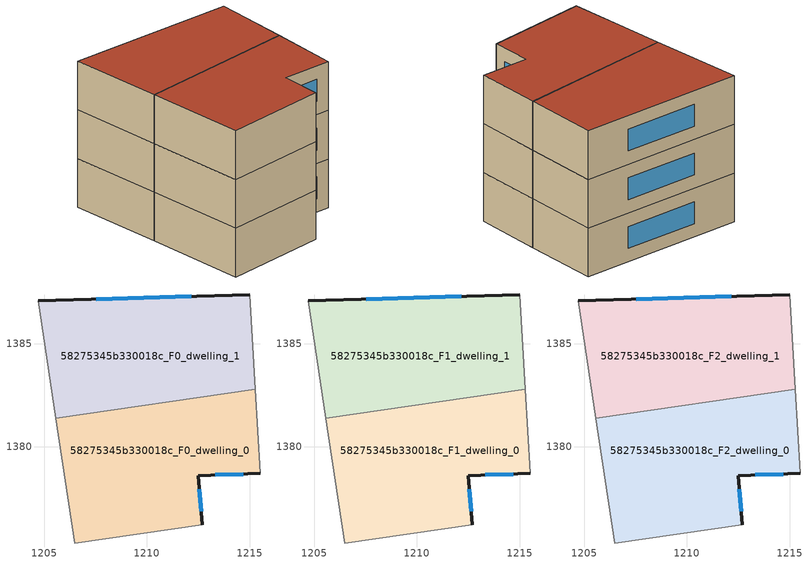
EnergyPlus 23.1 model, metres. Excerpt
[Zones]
58275345b330018c_F0_dwelling_0
 floor ground (EU_floor_Construction): 1215.28,1382.8 1215.51,1378.69 1212.51,1378.59 1212.71,1376.19 1206.5,1375.29 1205.57,1381.39 z0
 wall outside (EU_wall_Construction): 1212.71,1376.19 1212.51,1378.59 1215.51,1378.69 z0:3
 wall adiabatic (EU_wall_Construction): 1205.57,1381.39 1206.5,1375.29 1212.71,1376.19 / 1215.51,1378.69 1215.28,1382.8 z0:3
 wall to 58275345b330018c_F0_dwelling_1 (EU_wall_Construction): 1215.27,1382.8 1205.57,1381.39 z0:3
 window (EU_Window_Construction): 1213.33,1378.62 1214.68,1378.67 / 1212.65,1376.85 1212.56,1377.93 z0.83:2.17
58275345b330018c_F0_dwelling_1
 floor ground (EU_floor_Construction): 1215.01,1387.4 1215.28,1382.8 1205.57,1381.39 1204.7,1387.1 z0
 wall outside (EU_wall_Construction): 1215.01,1387.4 1204.7,1387.1 z0:3
 wall adiabatic (EU_wall_Construction): 1215.28,1382.8 1215.01,1387.4 / 1204.7,1387.1 1205.57,1381.39 z0:3
 window (EU_Window_Construction): 1212.18,1387.32 1207.54,1387.18 z0.83:2.17
58275345b330018c_F1_dwelling_0
 floor to 58275345b330018c_F0_dwelling_0 (EU_floor_Construction): 1215.27,1382.8 1215.51,1378.69 1212.51,1378.59 1212.71,1376.19 1206.5,1375.29 1205.57,1381.39 z3
 wall outside (EU_wall_Construction): 1212.71,1376.19 1212.51,1378.59 1215.51,1378.69 z3:6
 wall adiabatic (EU_wall_Construction): 1205.57,1381.39 1206.5,1375.29 1212.71,1376.19 / 1215.51,1378.69 1215.28,1382.8 z3:6
 wall to 58275345b330018c_F1_dwelling_1 (EU_wall_Construction): 1215.27,1382.8 1205.57,1381.39 z3:6
 window (EU_Window_Construction): 1213.33,1378.62 1214.68,1378.67 / 1212.65,1376.85 1212.56,1377.93 z3.83:5.17
58275345b330018c_F1_dwelling_1
 floor to 58275345b330018c_F0_dwelling_1 (EU_floor_Construction): 1215.01,1387.4 1215.27,1382.8 1205.57,1381.39 1204.7,1387.1 z3
 wall outside (EU_wall_Construction): 1215.01,1387.4 1204.7,1387.1 z3:6
 wall adiabatic (EU_wall_Construction): 1215.28,1382.8 1215.01,1387.4 / 1204.7,1387.1 1205.57,1381.39 z3:6
 window (EU_Window_Construction): 1212.18,1387.32 1207.54,1387.18 z3.83:5.17
58275345b330018c_F2_dwelling_0
 floor to 58275345b330018c_F1_dwelling_0 (EU_floor_Construction): 1215.27,1382.8 1215.51,1378.69 1212.51,1378.59 1212.71,1376.19 1206.5,1375.29 1205.57,1381.39 z6
 wall outside (EU_wall_Construction): 1212.71,1376.19 1212.51,1378.59 1215.51,1378.69 z6:9
 wall adiabatic (EU_wall_Construction): 1205.57,1381.39 1206.5,1375.29 1212.71,1376.19 / 1215.51,1378.69 1215.28,1382.8 z6:9
 wall to 58275345b330018c_F2_dwelling_1 (EU_wall_Construction): 1215.27,1382.8 1205.57,1381.39 z6:9
 window (EU_Window_Construction): 1213.33,1378.62 1214.68,1378.67 / 1212.65,1376.85 1212.56,1377.93 z6.83:8.17
 roof outside (EU_roof_Construction): 1212.71,1376.19 1212.51,1378.59 1215.51,1378.69 1215.28,1382.8 1205.57,1381.39 1206.5,1375.29 z9
58275345b330018c_F2_dwelling_1
 floor to 58275345b330018c_F1_dwelling_1 (EU_floor_Construction): 1215.01,1387.4 1215.27,1382.8 1205.57,1381.39 1204.7,1387.1 z6
 wall outside (EU_wall_Construction): 1215.01,1387.4 1204.7,1387.1 z6:9
 wall adiabatic (EU_wall_Construction): 1215.28,1382.8 1215.01,1387.4 / 1204.7,1387.1 1205.57,1381.39 z6:9
 window (EU_Window_Construction): 1212.18,1387.32 1207.54,1387.18 z6.83:8.17
 roof outside (EU_roof_Construction): 1215.28,1382.8 1215.01,1387.4 1204.7,1387.1 1205.57,1381.39 z9
[Building]
EU S2 Campaign: North Axis=0; Terrain=City; Solar Distribution=FullExterior
[Site:Location]
Lyon-Bron: Latitude=45.75; Longitude=5; Time Zone=1; Elevation=198
[SizingPeriod:WeatherFileDays]
AnnualSizingPeriod: Begin Month=1; Begin Day of Month=1; End Month=12; End Day of Month=31; Day of Week for Start Day=Monday; Use Weather File Daylight Saving Period=No; Use Weather File Rain and Snow Indicators=No
[MATERIAL]
EU_InternalMass_Material: Roughness=MediumRough; Thickness=0.1; Conductivity=1; Density=1800; Specific Heat=900; Thermal Absorptance=0.9; Solar Absorptance=0.7; Visible Absorptance=0.7
[MATERIAL:NOMASS] Roughness=MediumRough; Thermal Absorptance=0.9; Solar Absorptance=0.7; Visible Absorptance=0.7
Name | Thermal Resistance
EU_wall_NoMass | 0.87146
EU_roof_NoMass | 0.842276
EU_floor_NoMass | 0.496999
[WINDOWMATERIAL:SIMPLEGLAZINGSYSTEM]
EU_Window_SimpleGlazing: UFactor=2.2525; Solar Heat Gain Coefficient=0.76; Visible Transmittance=0.76
[CONSTRUCTION]
EU_wall_Construction: EU_wall_NoMass
EU_roof_Construction: EU_roof_NoMass
EU_floor_Construction: EU_floor_NoMass
EU_Window_Construction: EU_Window_SimpleGlazing
EU_InternalMass_Construction: EU_InternalMass_Material
[ZONE] Type=1; Multiplier=1; Ceiling Height=autocalculate; Floor Area=autocalculate; Part of Total Floor Area=Yes
Name | Volume
58275345b330018c_F0_dwelling_0 | 156.077
58275345b330018c_F1_dwelling_0; 58275345b330018c_F2_dwelling_0 | 156.076
58275345b330018c_F0_dwelling_1; 58275345b330018c_F1_dwelling_1; 58275345b330018c_F2_dwelling_1 | 156.082
[INTERNALMASS] Construction=EU_InternalMass_Construction
Name | Zone or ZoneList | Surface Area
58275345b330018c_F0_dwelling_0_EU_InternalMass | 58275345b330018c_F0_dwelling_0 | 52.0257
58275345b330018c_F0_dwelling_1_EU_InternalMass | 58275345b330018c_F0_dwelling_1 | 52.0276
58275345b330018c_F1_dwelling_0_EU_InternalMass | 58275345b330018c_F1_dwelling_0 | 52.0257
58275345b330018c_F1_dwelling_1_EU_InternalMass | 58275345b330018c_F1_dwelling_1 | 52.0276
58275345b330018c_F2_dwelling_0_EU_InternalMass | 58275345b330018c_F2_dwelling_0 | 52.0257
58275345b330018c_F2_dwelling_1_EU_InternalMass | 58275345b330018c_F2_dwelling_1 | 52.0276
[OTHEREQUIPMENT] Fuel Type=Electricity; Design Level Calculation Method=Watts/Area; Power per Zone Floor Area=1; Fraction Latent=0; Fraction Radiant=0; Fraction Lost=0; Carbon Dioxide Generation Rate=0; EndUse Subcategory=EU_Step8_InternalGains
Name | Zone or ZoneList or Space or SpaceList | Schedule
EU_Step8_InternalGain_58275345b330018c_F0_dwelling_0_f000 | 58275345b330018c_F0_dwelling_0 | EU_Step8_GainSchedule_58275345b330018c_F0_dwelling_0_f000
EU_Step8_InternalGain_58275345b330018c_F0_dwelling_1_f000 | 58275345b330018c_F0_dwelling_1 | EU_Step8_GainSchedule_58275345b330018c_F0_dwelling_1_f000
EU_Step8_InternalGain_58275345b330018c_F1_dwelling_0_f000 | 58275345b330018c_F1_dwelling_0 | EU_Step8_GainSchedule_58275345b330018c_F1_dwelling_0_f000
EU_Step8_InternalGain_58275345b330018c_F1_dwelling_1_f000 | 58275345b330018c_F1_dwelling_1 | EU_Step8_GainSchedule_58275345b330018c_F1_dwelling_1_f000
EU_Step8_InternalGain_58275345b330018c_F2_dwelling_0_f000 | 58275345b330018c_F2_dwelling_0 | EU_Step8_GainSchedule_58275345b330018c_F2_dwelling_0_f000
EU_Step8_InternalGain_58275345b330018c_F2_dwelling_1_f000 | 58275345b330018c_F2_dwelling_1 | EU_Step8_GainSchedule_58275345b330018c_F2_dwelling_1_f000
[ZONEVENTILATION:DESIGNFLOWRATE] Schedule=EU_AlwaysOn; Design Flow Rate Calculation Method=AirChanges/Hour; Air Changes per Hour=0.425; Ventilation Type=Natural; Fan Pressure Rise=0; Fan Total Efficiency=1; Constant Term Coefficient=1; Temperature Term Coefficient=0; Velocity Term Coefficient=0; Velocity Squared Term Coefficient=0; Minimum Indoor Temperature=-100; Maximum Indoor Temperature=100; Delta Temperature=-100; Minimum Outdoor Temperature=-100; Maximum Outdoor Temperature=100; Maximum Wind Speed=40
Name | Zone or ZoneList or Space or SpaceList
EU_ConstantAir_58275345b330018c_F0_dwelling_0 | 58275345b330018c_F0_dwelling_0
EU_ConstantAir_58275345b330018c_F0_dwelling_1 | 58275345b330018c_F0_dwelling_1
EU_ConstantAir_58275345b330018c_F1_dwelling_0 | 58275345b330018c_F1_dwelling_0
EU_ConstantAir_58275345b330018c_F1_dwelling_1 | 58275345b330018c_F1_dwelling_1
EU_ConstantAir_58275345b330018c_F2_dwelling_0 | 58275345b330018c_F2_dwelling_0
EU_ConstantAir_58275345b330018c_F2_dwelling_1 | 58275345b330018c_F2_dwelling_1
[HVACTEMPLATE:THERMOSTAT] Constant Heating Setpoint=20; Constant Cooling Setpoint=50
EU_HeatOnly_58275345b330018c_F0_dwelling_0; EU_HeatOnly_58275345b330018c_F0_dwelling_1; EU_HeatOnly_58275345b330018c_F1_dwelling_0; EU_HeatOnly_58275345b330018c_F1_dwelling_1; EU_HeatOnly_58275345b330018c_F2_dwelling_0; EU_HeatOnly_58275345b330018c_F2_dwelling_1
[HVACTEMPLATE:ZONE:IDEALLOADSAIRSYSTEM] System Availability Schedule=EU_AlwaysOn; Maximum Heating Supply Air Temperature=50; Minimum Cooling Supply Air Temperature=13; Maximum Heating Supply Air Humidity Ratio=0.0156; Minimum Cooling Supply Air Humidity Ratio=0.0077; Heating Limit=NoLimit; Cooling Limit=NoLimit; Heating Availability Schedule=EU_AlwaysOn; Cooling Availability Schedule=EU_CoolingOff; Dehumidification Control Type=ConstantSensibleHeatRatio; Cooling Sensible Heat Ratio=0.7; Dehumidification Setpoint=60; Humidification Control Type=None; Humidification Setpoint=30; Outdoor Air Method=None; Outdoor Air Flow Rate per Person=0.00944; Outdoor Air Flow Rate per Zone Floor Area=0; Outdoor Air Flow Rate per Zone=0; Demand Controlled Ventilation Type=None; Outdoor Air Economizer Type=NoEconomizer; Heat Recovery Type=None; Sensible Heat Recovery Effectiveness=0.7; Latent Heat Recovery Effectiveness=0.65
Name | Template Thermostat
58275345b330018c_F0_dwelling_0 | EU_HeatOnly_58275345b330018c_F0_dwelling_0
58275345b330018c_F0_dwelling_1 | EU_HeatOnly_58275345b330018c_F0_dwelling_1
58275345b330018c_F1_dwelling_0 | EU_HeatOnly_58275345b330018c_F1_dwelling_0
58275345b330018c_F1_dwelling_1 | EU_HeatOnly_58275345b330018c_F1_dwelling_1
58275345b330018c_F2_dwelling_0 | EU_HeatOnly_58275345b330018c_F2_dwelling_0
58275345b330018c_F2_dwelling_1 | EU_HeatOnly_58275345b330018c_F2_dwelling_1
[SIZING:ZONE] Zone Cooling Design Supply Air Temperature Input Method=SupplyAirTemperature; Zone Cooling Design Supply Air Temperature=13; Zone Heating Design Supply Air Temperature Input Method=SupplyAirTemperature; Zone Heating Design Supply Air Temperature=50; Zone Cooling Design Supply Air Humidity Ratio=0.008; Zone Heating Design Supply Air Humidity Ratio=0.008; Cooling Design Air Flow Method=DesignDay; Cooling Design Air Flow Rate=0; Cooling Minimum Air Flow per Zone Floor Area=0.000762; Cooling Minimum Air Flow=0; Cooling Minimum Air Flow Fraction=0.2; Heating Design Air Flow Method=DesignDay; Heating Design Air Flow Rate=0; Heating Maximum Air Flow per Zone Floor Area=0.002032; Heating Maximum Air Flow=0.141576; Heating Maximum Air Flow Fraction=0.3; Account for Dedicated Outdoor Air System=No; Dedicated Outdoor Air System Control Strategy=NeutralSupplyAir; Dedicated Outdoor Air Low Setpoint Temperature for Design=autosize; Dedicated Outdoor Air High Setpoint Temperature for Design=autosize; Zone Load Sizing Method=Sensible Load Only No Latent Load; Zone Latent Cooling Design Supply Air Humidity Ratio Input Method=HumidityRatioDifference; Zone Cooling Design Supply Air Humidity Ratio Difference=0.005; Zone Latent Heating Design Supply Air Humidity Ratio Input Method=HumidityRatioDifference; Zone Humidification Design Supply Air Humidity Ratio Difference=0.005
58275345b330018c_F0_dwelling_0; 58275345b330018c_F0_dwelling_1; 58275345b330018c_F1_dwelling_0; 58275345b330018c_F1_dwelling_1; 58275345b330018c_F2_dwelling_0; 58275345b330018c_F2_dwelling_1
[SCHEDULE:CONSTANT]
Name | Hourly Value
EU_AlwaysOn | 1
EU_CoolingOff | 0
[SCHEDULE:FILE] Column Number=1; Rows to Skip at Top=0; Number of Hours of Data=8760; Column Separator=Comma; Interpolate to Timestep=No; Minutes per Item=60; Adjust Schedule for Daylight Savings=Yes
Name | File
EU_Step8_GainSchedule_58275345b330018c_F0_dwelling_0_f000 | ../../schedules/58275345b330018c/58275345b330018c_F0_dwelling_0_f000_gain.csv
EU_Step8_GainSchedule_58275345b330018c_F0_dwelling_1_f000 | ../../schedules/58275345b330018c/58275345b330018c_F0_dwelling_1_f000_gain.csv
EU_Step8_GainSchedule_58275345b330018c_F1_dwelling_0_f000 | ../../schedules/58275345b330018c/58275345b330018c_F1_dwelling_0_f000_gain.csv
EU_Step8_GainSchedule_58275345b330018c_F1_dwelling_1_f000 | ../../schedules/58275345b330018c/58275345b330018c_F1_dwelling_1_f000_gain.csv
EU_Step8_GainSchedule_58275345b330018c_F2_dwelling_0_f000 | ../../schedules/58275345b330018c/58275345b330018c_F2_dwelling_0_f000_gain.csv
EU_Step8_GainSchedule_58275345b330018c_F2_dwelling_1_f000 | ../../schedules/58275345b330018c/58275345b330018c_F2_dwelling_1_f000_gain.csv
